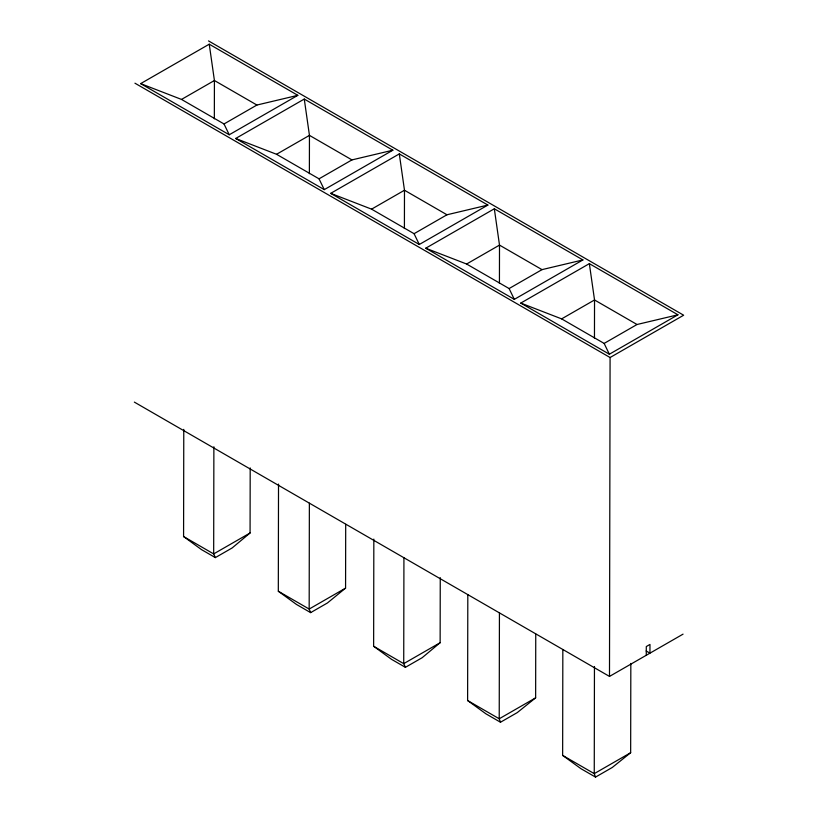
<?xml version="1.0" encoding="UTF-8"?>
<svg xmlns="http://www.w3.org/2000/svg" width="818" height="818" viewBox="0 0 818 818"><rect width="100%" height="100%" fill="white"/><g stroke="black" fill="none" stroke-linecap="round" stroke-linejoin="round"><path stroke-width="1.23" d="M250.196 467.927L250.073 532.988L232.118 547.968L215.349 557.61L201.484 549.604L183.58 536.536L183.774 429.378M214.347 118.835L214.418 80.512L209.244 44.192L140.655 83.62L229.244 134.766L297.824 95.338L209.244 44.192M213.876 446.761L213.672 553.909L215.349 557.61M345.697 524.338L345.574 588.122L327.404 602.989L310.646 612.631L296.433 604.42L278.314 591.24L278.519 484.082M309.378 173.702L309.449 135.379L304.265 99.06L235.686 138.477L324.276 189.633L392.855 150.205L304.265 99.06M309.368 503.172L309.173 609.052L310.646 612.631M440.258 577.651L440.135 642.713L422.17 657.703L405.401 667.335L391.546 659.339L373.632 646.261L373.836 539.113M404.409 228.559L404.481 190.236L399.296 153.917L330.707 193.345L419.297 244.49L487.886 205.062L399.296 153.917M403.928 557.764L403.724 663.643L405.401 667.335M535.749 634.062L535.637 697.846L517.262 712.601L500.493 722.233L485.933 713.828L467.61 700.525L467.814 594.645M499.43 283.427L499.501 245.103L494.328 208.784L425.738 248.212L514.328 299.357L582.917 259.93L494.328 208.784M499.43 612.897L499.225 718.777L500.493 722.233M630.831 663.418L630.658 752.713L612.283 767.458L595.524 777.1L580.964 768.695L562.641 755.392L562.835 649.512M594.461 338.294L594.533 299.971L589.349 263.652L520.769 303.079L609.359 354.225L677.938 314.797L589.349 263.652M594.451 666.486L594.257 773.644L595.524 777.1M134.346 402.108L609.492 676.425L610.085 357.517L683.654 315.216L208.508 40.9M646.271 655.279L646.292 646.557L649.973 644.441L649.952 653.163L646.148 650.975M140.655 83.62L181.514 99.428L214.418 80.512L256.913 105.041L297.824 95.338M181.514 99.428L224.02 123.958L256.913 105.041M235.686 138.477L276.545 154.285L309.449 135.379L351.944 159.909L392.855 150.205M276.545 154.285L319.04 178.825L351.944 159.909M330.707 193.345L371.576 209.152L404.481 190.236L446.976 214.776L487.886 205.062M371.576 209.152L414.072 233.692L446.976 214.776M425.738 248.212L466.608 264.02L499.501 245.103L542.007 269.633L582.917 259.93M466.608 264.02L509.103 288.549L542.007 269.633M520.769 303.079L561.629 318.877L594.533 299.971L637.028 324.501L677.938 314.797M250.073 532.988L213.672 553.909L183.58 536.536M561.629 318.877L604.134 343.417L637.028 324.501M345.574 588.122L309.173 609.052L278.314 591.24M440.135 642.713L403.724 663.643L373.632 646.261M535.637 697.846L499.225 718.777L467.61 700.525M609.492 676.425L683.061 634.134M630.658 752.713L594.257 773.644L562.641 755.392M134.939 83.191L610.085 357.517M604.134 343.417L609.359 354.225M509.103 288.549L514.328 299.357M414.072 233.692L419.297 244.49M319.04 178.825L324.276 189.633M224.02 123.958L229.244 134.766"/></g></svg>
